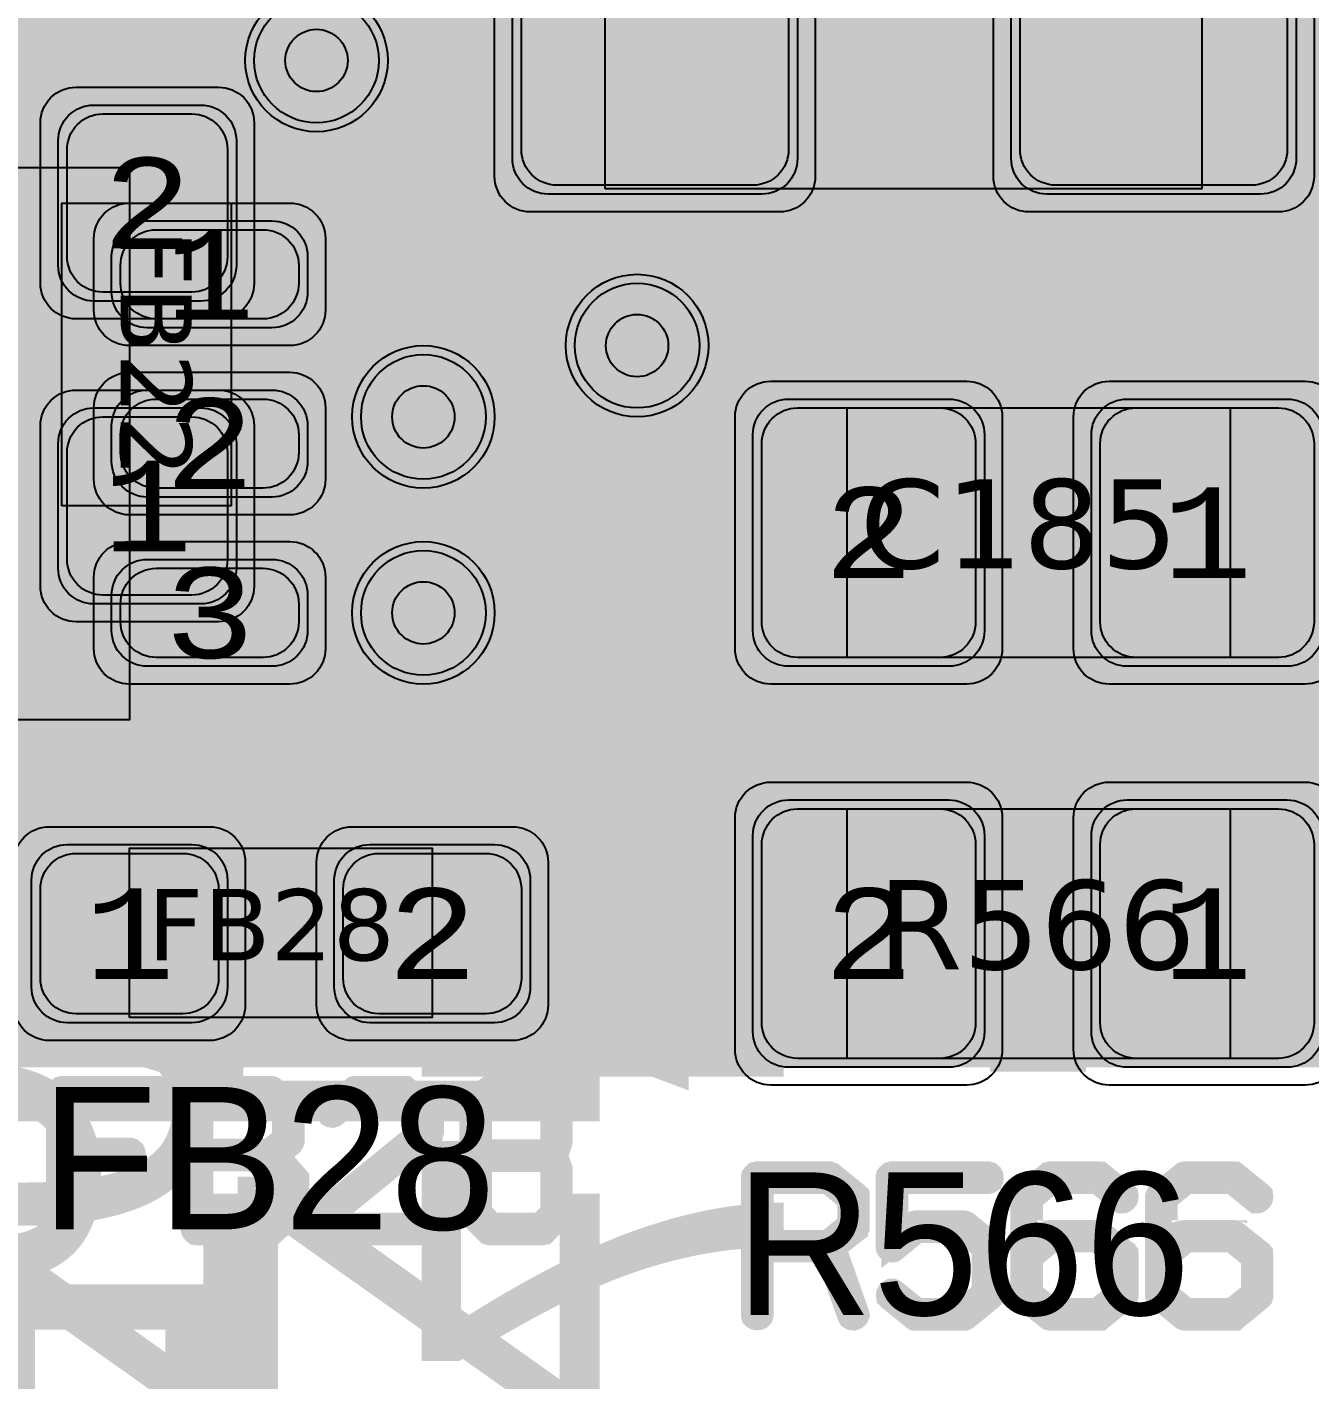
# Model space of a CAD drawing. Extents: x -28 to 199, y -61 to 255.
# Drawn here: x 154.07 to 161.28, y 127.5 to 135.09 of the extents above; entities that cross this region are included whole.
import ezdxf
from ezdxf.enums import TextEntityAlignment as Align

# ---------------------------------------------------------------- set-up
doc = ezdxf.new("R2010")
doc.units = 0
doc.header["$MEASUREMENT"] = 0
for name, color, linetype in [('ASSEMBLY_OUTLINES_BTM', 191, 'CONTINUOUS'), ('ASSEMBLY_OUTLINES_TOP', 102, 'CONTINUOUS'), ('ASSEMBLY_PART_NUMBERS_BTM', 191, 'CONTINUOUS'), ('ASSEMBLY_PART_NUMBERS_TOP', 102, 'CONTINUOUS'), ('ASSEMBLY_REF_DES_TOP', 102, 'CONTINUOUS'), ('DRILL_DRAWING', 21, 'CONTINUOUS'), ('GENERATED_SILKSCREEN_BTM', 255, 'CONTINUOUS'), ('GENERATED_SILKSCREEN_TOP', 140, 'CONTINUOUS'), ('PART_PADS_SMD_BTM', 10, 'CONTINUOUS'), ('PART_PADS_SMD_TOP', 150, 'CONTINUOUS'), ('PIN_NUMBERS_BTM', 8, 'CONTINUOUS'), ('PIN_NUMBERS_TOP', 8, 'CONTINUOUS'), ('PLACEMENT_OUTLINES_BTM', 222, 'CONTINUOUS'), ('PLACEMENT_OUTLINES_TOP', 130, 'CONTINUOUS'), ('PLANE_SHAPES_LAYER_2', 230, 'CONTINUOUS'), ('PLANE_SHAPES_LAYER_3', 81, 'CONTINUOUS'), ('SILKSCREEN_OUTLINES_BTM', 211, 'CONTINUOUS'), ('SILKSCREEN_OUTLINES_TOP', 150, 'CONTINUOUS'), ('SILKSCREEN_REF_DES_TOP', 150, 'CONTINUOUS'), ('SOLDERMASK_PADS_BTM', 12, 'CONTINUOUS'), ('SOLDERMASK_PADS_TOP', 180, 'CONTINUOUS'), ('SOLDERPASTE_PADS_BTM', 12, 'CONTINUOUS'), ('SOLDERPASTE_PADS_TOP', 180, 'CONTINUOUS'), ('TRACES_LAYER_2', 230, 'CONTINUOUS'), ('TRACES_LAYER_3', 81, 'CONTINUOUS'), ('TRACES_LAYER_BOTTOM', 10, 'CONTINUOUS'), ('TRACES_LAYER_TOP', 150, 'CONTINUOUS'), ('VIA_HOLES_LAYER_2', 30, 'CONTINUOUS'), ('VIA_HOLES_LAYER_3', 30, 'CONTINUOUS'), ('VIA_HOLES_LAYER_BOTTOM', 30, 'CONTINUOUS'), ('VIA_HOLES_LAYER_TOP', 30, 'CONTINUOUS'), ('VIA_PADS_LAYER_2', 230, 'CONTINUOUS'), ('VIA_PADS_LAYER_3', 81, 'CONTINUOUS'), ('VIA_PADS_LAYER_BOTTOM', 10, 'CONTINUOUS'), ('VIA_PADS_LAYER_TOP', 150, 'CONTINUOUS')]:
    doc.layers.add(name, color=color, linetype=linetype)
doc.styles.add('COURIER_NEW', font='COUR.TTF')
doc.styles.add('VERDANA', font='verdana.TTF')
doc.styles.add('VERIBEST_GERBER_0', font='txt')

msp = doc.modelspace()

# ---------------------------------------------------------------- hatches: boundary and pattern name
at = {"layer": 'PLANE_SHAPES_LAYER_2'}
h = msp.add_hatch(color=256, dxfattribs=at)
h.paths.add_polyline_path([(169.5, 129.25), (149.5, 129.25), (142.25, 122), (142.25, 90.5), (147.5, 90.5), (147.5, 80), (154, 80), (154, 69.25), (131.75, 69.25), (131.75, 73.25), (121.25, 73.25), (121.25, 81), (110.5, 81), (110.5, 125.75), (106.5, 125.75), (106.5, 128.75), (93.5, 128.75), (93.5, 120.25), (91.75, 120.25), (91.75, 121.5), (80, 121.5), (80, 118.25), (73.25, 118.25), (73.25, 124.5), (67.5, 124.5), (67.5, 128), (57.75, 128), (57.75, 120.25), (55.25, 120.25), (55.25, 121.5), (47.5, 121.5), (47.5, 119), (35, 119), (35, 134.75), (32.75, 134.75), (32.75, 159.75), (29.25, 159.75), (29.25, 175.25), (22.5, 175.25), (22.5, 195.25), (17.25, 195.25), (17.25, 198), (22.5, 198), (22.5, 216.5), (40.25, 216.5), (40.25, 235.5), (54.5, 235.5), (54.5, 254), (87.25, 254), (87.25, 236.25), (86.25, 236.25), (86.25, 228.75), (81, 228.75), (81, 218.75), (95.25, 218.75), (95.25, 194.5), (87, 194.5), (87, 172), (131.1, 172), (131.1, 208.75), (115.5, 208.75), (115.5, 213.75), (106.75, 213.75), (106.75, 218.75), (110.25, 222.25), (110.25, 226.25), (142.5, 226.25), (142.5, 221.5), (160.5, 221.5), (160.5, 240.75), (169.5, 240.75)])
h.paths.add_polyline_path([(35.5, 149.5), (41.75, 149.5), (41.75, 152), (39.25, 152), (39.25, 154), (37.75, 154), (37.75, 152), (35.5, 152)], flags=16)
h.paths.add_polyline_path([(37.5, 125.75), (37.5, 128.75), (42.75, 128.75), (42.75, 125.75)], flags=16)
h.paths.add_polyline_path([(52, 127.75), (52, 130.75), (54.25, 130.75), (54.25, 127.75)], flags=16)
h.paths.add_polyline_path([(50.75, 219.5), (50.75, 226.5), (71.75, 226.5), (71.75, 219.5)], flags=16)
h.paths.add_polyline_path([(66.5, 150.75), (66.5, 177.5), (72.25, 177.5), (72.25, 150.75)], flags=16)
h.paths.add_polyline_path([(47.25, 185.25), (73, 185.25), (73, 188.25), (70.25, 188.25), (70.25, 191), (47.25, 191)], flags=16)
h.paths.add_polyline_path([(84.5, 208), (84.5, 212.75), (85, 212.75), (85, 208)], flags=16)
h.paths.add_polyline_path([(61.5, 137.25), (87.75, 137.25), (87.75, 140.5), (84.75, 140.5), (84.75, 143), (61.5, 143)], flags=16)
h.paths.add_polyline_path([(88.75, 127), (88.75, 130), (91, 130), (91, 127)], flags=16)
h.paths.add_polyline_path([(85.5, 130.25), (85.5, 132.5), (91, 132.5), (91, 130.25)], flags=16)
h.paths.add_polyline_path([(108.75, 142.25), (135.75, 142.25), (135.75, 145.75), (132.25, 145.75), (132.25, 149), (108.75, 149)], flags=16)
h.paths.add_polyline_path([(114.25, 126.75), (140.75, 126.75), (140.75, 129.75), (137.25, 129.75), (137.25, 133), (114.25, 133)], flags=16)
h.paths.add_polyline_path([(155.25, 180.25), (166.25, 180.25), (166.25, 186.25), (152.25, 186.25), (152.25, 183), (155.25, 183)], flags=16)
at = {"layer": 'PLANE_SHAPES_LAYER_3'}
h = msp.add_hatch(color=256, dxfattribs=at)
h.paths.add_polyline_path([(169.5, 129.25), (149.5, 129.25), (142.25, 122), (142.25, 90.5), (147.5, 90.5), (147.5, 80), (154, 80), (154, 69.25), (131.75, 69.25), (131.75, 73.25), (121.25, 73.25), (121.25, 81), (110.5, 81), (110.5, 125.75), (106.5, 125.75), (106.5, 128.75), (93.5, 128.75), (93.5, 120.25), (91.75, 120.25), (91.75, 121.5), (80, 121.5), (80, 118.25), (73.25, 118.25), (73.25, 124.5), (67.5, 124.5), (67.5, 127.75), (58.25, 127.75), (58.25, 130.25), (88.75, 130.25), (88.75, 127), (91, 127), (91, 132.5), (55, 132.5), (55, 131.25), (52, 131.25), (52, 127.75), (55, 127.75), (55, 127.25), (57.75, 127.25), (57.75, 120.25), (55.25, 120.25), (55.25, 121.5), (47.5, 121.5), (47.5, 119), (35, 119), (35, 134.75), (32.75, 134.75), (32.75, 159.75), (29.25, 159.75), (29.25, 175.25), (22.5, 175.25), (22.5, 195.25), (17.25, 195.25), (17.25, 198), (22.5, 198), (22.5, 216.5), (40.25, 216.5), (40.25, 235.5), (54.5, 235.5), (54.5, 254), (87.25, 254), (87.25, 236.25), (86.25, 236.25), (86.25, 228.75), (81, 228.75), (81, 218.75), (95.25, 218.75), (95.25, 194.5), (87, 194.5), (87, 172), (131.1, 172), (131.1, 208.75), (115.5, 208.75), (115.5, 213.75), (106.75, 213.75), (106.75, 218.75), (110.25, 222.25), (110.25, 226.25), (142.5, 226.25), (142.5, 221.5), (160.5, 221.5), (160.5, 240.75), (169.5, 240.75)])
h.paths.add_polyline_path([(35.5, 149.5), (41.75, 149.5), (41.75, 152), (39.25, 152), (39.25, 154), (37.75, 154), (37.75, 152), (35.5, 152)], flags=16)
h.paths.add_polyline_path([(37.5, 125.75), (37.5, 128.75), (42.75, 128.75), (42.75, 125.75)], flags=16)
h.paths.add_polyline_path([(50.75, 219.5), (50.75, 226.5), (71.75, 226.5), (71.75, 219.5)], flags=16)
h.paths.add_polyline_path([(66.5, 150.75), (66.5, 177.5), (72.25, 177.5), (72.25, 150.75)], flags=16)
h.paths.add_polyline_path([(47.25, 185.25), (73, 185.25), (73, 188.25), (70.25, 188.25), (70.25, 191), (47.25, 191)], flags=16)
h.paths.add_polyline_path([(84.5, 208), (84.5, 212.75), (85, 212.75), (85, 208)], flags=16)
h.paths.add_polyline_path([(61.5, 137.25), (87.75, 137.25), (87.75, 140.5), (84.75, 140.5), (84.75, 143), (61.5, 143)], flags=16)
h.paths.add_polyline_path([(108.75, 142.25), (135.75, 142.25), (135.75, 145.75), (132.25, 145.75), (132.25, 149), (108.75, 149)], flags=16)
h.paths.add_polyline_path([(114.25, 126.75), (140.75, 126.75), (140.75, 129.75), (137.25, 129.75), (137.25, 133), (114.25, 133)], flags=16)
h.paths.add_polyline_path([(155.25, 180.25), (166.25, 180.25), (166.25, 186.25), (152.25, 186.25), (152.25, 183), (155.25, 183)], flags=16)
at = {"layer": 'VIA_HOLES_LAYER_2'}
h = msp.add_hatch(color=256, dxfattribs=at)
edge = h.paths.add_edge_path()
edge.add_arc((155.7, 134.9), 0.175, 0, 360)
h = msp.add_hatch(color=256, dxfattribs=at)
edge = h.paths.add_edge_path()
edge.add_arc((157.5, 133.3), 0.175, 0, 360)
h = msp.add_hatch(color=256, dxfattribs=at)
edge = h.paths.add_edge_path()
edge.add_arc((156.3, 132.9), 0.175, 0, 360)
h = msp.add_hatch(color=256, dxfattribs=at)
edge = h.paths.add_edge_path()
edge.add_arc((156.3, 131.8), 0.175, 0, 360)
at = {"layer": 'VIA_HOLES_LAYER_3'}
h = msp.add_hatch(color=256, dxfattribs=at)
edge = h.paths.add_edge_path()
edge.add_arc((155.7, 134.9), 0.175, 0, 360)
h = msp.add_hatch(color=256, dxfattribs=at)
edge = h.paths.add_edge_path()
edge.add_arc((157.5, 133.3), 0.175, 0, 360)
h = msp.add_hatch(color=256, dxfattribs=at)
edge = h.paths.add_edge_path()
edge.add_arc((156.3, 132.9), 0.175, 0, 360)
h = msp.add_hatch(color=256, dxfattribs=at)
edge = h.paths.add_edge_path()
edge.add_arc((156.3, 131.8), 0.175, 0, 360)
at = {"layer": 'VIA_HOLES_LAYER_BOTTOM'}
h = msp.add_hatch(color=256, dxfattribs=at)
edge = h.paths.add_edge_path()
edge.add_arc((155.7, 134.9), 0.175, 0, 360)
h = msp.add_hatch(color=256, dxfattribs=at)
edge = h.paths.add_edge_path()
edge.add_arc((157.5, 133.3), 0.175, 0, 360)
h = msp.add_hatch(color=256, dxfattribs=at)
edge = h.paths.add_edge_path()
edge.add_arc((156.3, 132.9), 0.175, 0, 360)
h = msp.add_hatch(color=256, dxfattribs=at)
edge = h.paths.add_edge_path()
edge.add_arc((156.3, 131.8), 0.175, 0, 360)
at = {"layer": 'VIA_HOLES_LAYER_TOP'}
h = msp.add_hatch(color=256, dxfattribs=at)
edge = h.paths.add_edge_path()
edge.add_arc((155.7, 134.9), 0.175, 0, 360)
h = msp.add_hatch(color=256, dxfattribs=at)
edge = h.paths.add_edge_path()
edge.add_arc((157.5, 133.3), 0.175, 0, 360)
h = msp.add_hatch(color=256, dxfattribs=at)
edge = h.paths.add_edge_path()
edge.add_arc((156.3, 132.9), 0.175, 0, 360)
h = msp.add_hatch(color=256, dxfattribs=at)
edge = h.paths.add_edge_path()
edge.add_arc((156.3, 131.8), 0.175, 0, 360)

# ---------------------------------------------------------------- linework, layer by layer
at = {"layer": 'ASSEMBLY_OUTLINES_BTM', "const_width": 0.1}
msp.add_lwpolyline([(152.85, 131.2), (152.85, 134.3), (154.65, 134.3), (154.65, 131.2)], close=True, dxfattribs=at)
at = {"layer": 'ASSEMBLY_OUTLINES_TOP'}
for points in [[(157.32, 134.18), (157.32, 136.82), (160.67, 136.82), (160.67, 134.18)], [(154.27, 132.4), (154.27, 134.1), (155.22, 134.1), (155.22, 132.4)], [(158.68, 131.55), (158.68, 132.95), (160.83, 132.95), (160.83, 131.55)], [(158.68, 129.3), (158.68, 130.7), (160.83, 130.7), (160.83, 129.3)], [(154.65, 129.53), (154.65, 130.48), (156.35, 130.48), (156.35, 129.53)]]:
    msp.add_lwpolyline(points, close=True, dxfattribs=at)
at = {"layer": 'GENERATED_SILKSCREEN_BTM', "const_width": 0.15}
for points in [[(154.650005, 134.056176, 9.7912e-06), (154.649995, 134.056172), (154.649995, 134.299995), (152.850005, 134.299995), (152.850005, 134.056172, 9.7912e-06), (152.849995, 134.056176), (152.849995, 134.3, -0.4142135624), (152.85, 134.300005), (154.65, 134.300005, -0.4142135624), (154.650005, 134.3), (154.650005, 134.056176)], [(154.650005, 133.106176, 9.7912e-06), (154.649995, 133.106172), (154.649995, 133.343828, 9.7912e-06), (154.650005, 133.343824), (154.650005, 133.106176)], [(154.650005, 132.156176, 9.7912e-06), (154.649995, 132.156172), (154.649995, 132.393828, 9.7912e-06), (154.650005, 132.393824), (154.650005, 132.156176)], [(154.650005, 131.2, -0.4142135624), (154.65, 131.199995), (153.643628, 131.199995, 1.74895e-05), (153.6436, 131.200005), (154.649995, 131.200005), (154.649995, 131.443828, 9.7912e-06), (154.650005, 131.443824), (154.650005, 131.2)]]:
    msp.add_lwpolyline(points, format="xyb", dxfattribs=at)
at = {"layer": 'GENERATED_SILKSCREEN_TOP', "const_width": 0.15}
for points in [[(159.583844, 134.179995), (158.416156, 134.179995, 1.1642e-05), (158.416164, 134.180005), (159.583836, 134.180005, 1.1642e-05), (159.583844, 134.179995)], [(154.270005, 132.957911, 1.22306e-05), (154.269995, 132.957902), (154.269995, 133.542098, 1.22306e-05), (154.270005, 133.542089), (154.270005, 132.957911)], [(155.220005, 132.966156, 1.1642e-05), (155.219995, 132.966164), (155.219995, 133.533836, 1.1642e-05), (155.220005, 133.533844), (155.220005, 132.966156)], [(160.019515, 132.950005, 1.10969e-05), (160.019508, 132.949995), (159.480492, 132.949995, 1.10969e-05), (159.480485, 132.950005), (160.019515, 132.950005)], [(160.019515, 131.549995), (159.480485, 131.549995, 1.10969e-05), (159.480492, 131.550005), (160.019508, 131.550005, 1.10969e-05), (160.019515, 131.549995)], [(160.019515, 130.700005, 1.10969e-05), (160.019508, 130.699995), (159.480492, 130.699995, 1.10969e-05), (159.480485, 130.700005), (160.019515, 130.700005)], [(155.792098, 130.480005, 1.22306e-05), (155.792089, 130.479995), (155.207911, 130.479995, 1.22306e-05), (155.207902, 130.480005), (155.792098, 130.480005)], [(155.783844, 129.529995), (155.216156, 129.529995, 1.1642e-05), (155.216164, 129.530005), (155.783836, 129.530005, 1.1642e-05), (155.783844, 129.529995)], [(160.019515, 129.299995), (159.480485, 129.299995, 1.10969e-05), (159.480492, 129.300005), (160.019508, 129.300005, 1.10969e-05), (160.019515, 129.299995)]]:
    msp.add_lwpolyline(points, format="xyb", dxfattribs=at)
for points in [[(154.8128, 129.0936), (154.8184, 129.0952), (154.8232, 129.0984), (154.8256, 129.104), (154.8264, 129.1096), (154.8256, 129.116), (154.8232, 129.1208), (154.8184, 129.1248), (154.8128, 129.1264), (154.2728, 129.1264), (154.2672, 129.1248), (154.2624, 129.1208), (154.2584, 129.116), (154.2568, 129.1104), (154.2568, 128.3424), (154.2584, 128.3368), (154.2624, 128.332), (154.2672, 128.3296), (154.2728, 128.3288), (154.2792, 128.3296), (154.2848, 128.332), (154.2888, 128.3368), (154.2904, 128.3424), (154.2904, 128.7464), (154.6528, 128.7464), (154.6584, 128.7472), (154.6632, 128.7512), (154.6656, 128.7568), (154.6664, 128.7624), (154.6656, 128.768), (154.6632, 128.7736), (154.6584, 128.7776), (154.6528, 128.7792), (154.2904, 128.7792), (154.2904, 129.0936), (154.8128, 129.0936)], [(155.5584, 129.0064), (155.4552, 129.1208), (155.4496, 129.1248), (155.444, 129.1264), (155.0288, 129.1264), (155.0232, 129.1248), (155.0184, 129.1208), (155.0144, 129.116), (155.0128, 129.1104), (155.0128, 128.7608), (155.0128, 128.7584), (155.0128, 128.756), (155.0128, 128.3424), (155.0144, 128.3368), (155.0184, 128.3312), (155.0232, 128.3272), (155.0288, 128.3264), (155.4488, 128.3264), (155.58, 128.4408), (155.5832, 128.4456), (155.5848, 128.452), (155.5848, 128.6232), (155.4672, 128.756), (155.5512, 128.8232), (155.5536, 128.8264), (155.556, 128.8304), (155.5576, 128.8344), (155.5584, 128.8368), (155.5584, 129.0064)], [(155.0464, 129.0936), (155.436, 129.0936), (155.5256, 128.9936), (155.5256, 128.8456), (155.4368, 128.7744), (155.0464, 128.7744), (155.0464, 129.0936)], [(156.2008, 129.1232), (156.3352, 129.0136), (156.3376, 129.0096), (156.3384, 129.0064), (156.34, 129.004), (156.3408, 129.0008), (156.3408, 128.8912), (156.34, 128.888), (156.3384, 128.8832), (156.3376, 128.8792), (156.3352, 128.8776), (155.8024, 128.4448), (155.8024, 128.3592), (156.3248, 128.3592), (156.3304, 128.3576), (156.3352, 128.3544), (156.3376, 128.3488), (156.3384, 128.3424), (156.3376, 128.3368), (156.3352, 128.3312), (156.3304, 128.328), (156.3248, 128.3264), (155.7856, 128.3264), (155.7792, 128.328), (155.7752, 128.332), (155.7712, 128.336), (155.7696, 128.3424), (155.7696, 128.452), (155.7704, 128.4544), (155.772, 128.46), (155.7736, 128.4624), (155.7752, 128.464), (155.7768, 128.4656), (156.3088, 128.8992), (156.3088, 128.9928), (156.184, 129.0936), (155.9256, 129.0936), (155.7952, 128.9872), (155.7896, 128.9856), (155.784, 128.9864), (155.7792, 128.9888), (155.776, 128.9936), (155.7728, 128.9984), (155.772, 129.004), (155.772, 129.0072), (155.7728, 129.0096), (155.7768, 129.0136), (155.9112, 129.1232), (155.9144, 129.124), (155.9168, 129.1248), (155.9176, 129.1256), (155.9208, 129.1264), (156.1904, 129.1264), (156.1936, 129.1256), (156.1944, 129.1256), (156.1952, 129.1248), (156.1976, 129.124), (156.2008, 129.1232)], [(157.0624, 128.8312), (157.0368, 128.7544), (157.0624, 128.6776), (157.0624, 128.6752), (157.0632, 128.672), (157.0632, 128.4248), (157.0632, 128.4224), (157.0624, 128.42), (157.0616, 128.4168), (157.0584, 128.4136), (156.9784, 128.3312), (156.9752, 128.328), (156.9704, 128.3272), (156.9672, 128.3264), (156.6736, 128.3264), (156.6712, 128.3264), (156.6688, 128.3272), (156.6656, 128.328), (156.6624, 128.3312), (156.5824, 128.4136), (156.5792, 128.4168), (156.5776, 128.42), (156.5776, 128.4248), (156.5776, 128.672), (156.5776, 128.6752), (156.5776, 128.6768), (156.5784, 128.6776), (156.604, 128.7544), (156.5784, 128.8312), (156.5776, 128.832), (156.5776, 128.8368), (156.5776, 129.0288), (156.5776, 129.032), (156.5792, 129.036), (156.5824, 129.04), (156.6624, 129.1224), (156.6656, 129.1248), (156.6688, 129.1256), (156.6712, 129.1264), (156.6736, 129.1264), (156.9672, 129.1264), (156.9704, 129.1256), (156.9752, 129.1248), (156.9784, 129.1224), (157.0584, 129.04), (157.0616, 129.0352), (157.0624, 129.032), (157.0632, 129.0288), (157.0632, 128.8368), (157.0632, 128.8336), (157.0624, 128.832), (157.0624, 128.8312)], [(156.6096, 129.02), (156.6096, 128.8384), (156.6312, 128.7696), (157.008, 128.7696), (157.0312, 128.8384), (157.0312, 129.02), (156.96, 129.0936), (156.6816, 129.0936), (156.6096, 129.02)], [(155.0464, 128.7416), (155.4352, 128.7416), (155.5528, 128.6096), (155.5528, 128.4592), (155.4368, 128.3592), (155.0464, 128.3592), (155.0464, 128.7416)], [(156.6096, 128.6688), (156.6096, 128.432), (156.6816, 128.3592), (156.96, 128.3592), (157.0312, 128.432), (157.0312, 128.6688), (157.008, 128.7376), (156.6312, 128.7376), (156.6096, 128.6688)], [(158.7244, 128.3424), (158.7268, 128.344), (158.7276, 128.348), (158.73, 128.352), (158.73, 128.356), (158.73, 128.5208), (158.73, 128.5248), (158.7276, 128.5272), (158.7276, 128.5296), (158.7268, 128.5304), (158.726, 128.5312), (158.7244, 128.5328), (158.5884, 128.6432), (158.5844, 128.6448), (158.5812, 128.6456), (158.578, 128.6464), (158.1748, 128.6464), (158.1676, 128.6448), (158.1628, 128.6408), (158.1588, 128.636), (158.1572, 128.6304), (158.1572, 127.8624), (158.1588, 127.856), (158.1628, 127.852), (158.1676, 127.8496), (158.1732, 127.8488), (158.1796, 127.8496), (158.1852, 127.852), (158.1892, 127.856), (158.1908, 127.8624), (158.1908, 128.2304), (158.5668, 128.2304), (158.698, 127.8576), (158.7012, 127.852), (158.7068, 127.8488), (158.7132, 127.848), (158.718, 127.8496), (158.7228, 127.852), (158.7268, 127.856), (158.7292, 127.8616), (158.7276, 127.868), (158.5964, 128.2408), (158.7244, 128.3424)], [(159.0644, 128.3712), (159.0612, 128.3704), (159.0588, 128.3696), (159.0556, 128.368), (158.9468, 128.28), (158.9468, 128.6136), (159.4692, 128.6136), (159.4748, 128.6152), (159.4796, 128.6184), (159.482, 128.624), (159.4828, 128.6296), (159.482, 128.636), (159.4796, 128.6408), (159.4748, 128.6448), (159.4692, 128.6464), (158.9292, 128.6464), (158.9236, 128.6448), (158.9188, 128.6408), (158.9148, 128.636), (158.9132, 128.6304), (158.9132, 128.2456), (158.914, 128.24), (158.9164, 128.236), (158.9196, 128.2336), (158.9252, 128.232), (158.9292, 128.2304), (158.9324, 128.2296), (158.9364, 128.2304), (158.9396, 128.2328), (159.07, 128.3392), (159.3284, 128.3392), (159.4532, 128.2376), (159.4532, 127.98), (159.3284, 127.88), (159.07, 127.88), (158.9396, 127.9856), (158.934, 127.988), (158.9292, 127.988), (158.9244, 127.9848), (158.9196, 127.9808), (158.9164, 127.9752), (158.9156, 127.9696), (158.9164, 127.964), (158.9204, 127.96), (159.0556, 127.8496), (159.058, 127.848), (159.0612, 127.848), (159.0644, 127.8464), (159.334, 127.8464), (159.3364, 127.8464), (159.3372, 127.8472), (159.338, 127.8472), (159.3396, 127.848), (159.3412, 127.848), (159.3444, 127.8496), (159.4796, 127.96), (159.482, 127.9624), (159.4828, 127.964), (159.4844, 127.9688), (159.4852, 127.972), (159.4852, 128.2456), (159.4844, 128.2488), (159.4828, 128.2536), (159.4828, 128.2552), (159.482, 128.256), (159.4804, 128.2576), (159.4796, 128.2592), (159.3444, 128.368), (159.3404, 128.3696), (159.3372, 128.3704), (159.334, 128.3712), (159.0644, 128.3712)], [(160.1012, 128.6432), (160.2356, 128.5336), (160.2396, 128.5296), (160.2404, 128.5232), (160.2396, 128.5184), (160.238, 128.5144), (160.2356, 128.5112), (160.2316, 128.508), (160.2276, 128.5056), (160.2236, 128.5048), (160.2196, 128.5048), (160.2164, 128.5072), (160.0852, 128.6136), (159.826, 128.6136), (159.7028, 128.5128), (159.7028, 128.2256), (159.8116, 128.3144), (159.8148, 128.3152), (159.8164, 128.316), (159.8172, 128.316), (159.8172, 128.3168), (159.8212, 128.3176), (160.0908, 128.3176), (160.094, 128.3168), (160.094, 128.316), (160.0956, 128.316), (160.098, 128.3152), (160.1004, 128.3144), (160.2356, 128.2056), (160.2364, 128.2032), (160.238, 128.2024), (160.2388, 128.2016), (160.2388, 128.2), (160.2404, 128.1944), (160.2412, 128.192), (160.2412, 127.972), (160.2404, 127.968), (160.2388, 127.9648), (160.238, 127.9616), (160.2356, 127.9592), (160.1012, 127.8496), (160.0972, 127.848), (160.0964, 127.8472), (160.0948, 127.8472), (160.0932, 127.8464), (160.0924, 127.8464), (160.0908, 127.8464), (159.8212, 127.8464), (159.818, 127.8472), (159.8148, 127.848), (159.8116, 127.8496), (159.6772, 127.9592), (159.6756, 127.9608), (159.674, 127.9616), (159.6724, 127.964), (159.6708, 127.9696), (159.67, 127.972), (159.67, 128.5208), (159.6708, 128.5248), (159.6724, 128.528), (159.674, 128.5296), (159.6756, 128.5312), (159.6772, 128.5336), (159.8116, 128.6432), (159.8148, 128.644), (159.8172, 128.6448), (159.818, 128.6456), (159.8212, 128.6464), (160.0908, 128.6464), (160.094, 128.6456), (160.0948, 128.6456), (160.0956, 128.6448), (160.098, 128.644), (160.1012, 128.6432)], [(160.8572, 128.6432), (160.9916, 128.5336), (160.9956, 128.5296), (160.9964, 128.5232), (160.9956, 128.5184), (160.994, 128.5144), (160.9916, 128.5112), (160.9876, 128.508), (160.9836, 128.5056), (160.9796, 128.5048), (160.9756, 128.5048), (160.9724, 128.5072), (160.8412, 128.6136), (160.582, 128.6136), (160.4588, 128.5128), (160.4588, 128.2256), (160.5676, 128.3144), (160.5708, 128.3152), (160.5724, 128.316), (160.5732, 128.316), (160.5732, 128.3168), (160.5772, 128.3176), (160.8468, 128.3176), (160.85, 128.3168), (160.85, 128.316), (160.8516, 128.316), (160.854, 128.3152), (160.8564, 128.3144), (160.9916, 128.2056), (160.9924, 128.2032), (160.994, 128.2024), (160.9948, 128.2016), (160.9948, 128.2), (160.9964, 128.1944), (160.9972, 128.192), (160.9972, 127.972), (160.9964, 127.968), (160.9948, 127.9648), (160.994, 127.9616), (160.9916, 127.9592), (160.8572, 127.8496), (160.8532, 127.848), (160.8524, 127.8472), (160.8508, 127.8472), (160.8492, 127.8464), (160.8484, 127.8464), (160.8468, 127.8464), (160.5772, 127.8464), (160.574, 127.8472), (160.5708, 127.848), (160.5676, 127.8496), (160.4332, 127.9592), (160.4316, 127.9608), (160.43, 127.9616), (160.4284, 127.964), (160.4268, 127.9696), (160.426, 127.972), (160.426, 128.5208), (160.4268, 128.5248), (160.4284, 128.528), (160.43, 128.5296), (160.4316, 128.5312), (160.4332, 128.5336), (160.5676, 128.6432), (160.5708, 128.644), (160.5732, 128.6448), (160.574, 128.6456), (160.5772, 128.6464), (160.8468, 128.6464), (160.85, 128.6456), (160.8508, 128.6456), (160.8516, 128.6448), (160.854, 128.644), (160.8572, 128.6432)], [(158.1908, 128.6136), (158.5732, 128.6136), (158.698, 128.5128), (158.698, 128.364), (158.5732, 128.2624), (158.1908, 128.2624), (158.1908, 128.6136)], [(159.7028, 128.184), (159.7028, 127.98), (159.826, 127.8792), (160.0844, 127.8792), (160.2092, 127.98), (160.2092, 128.184), (160.0844, 128.2856), (159.826, 128.2856), (159.7028, 128.184)], [(160.4588, 128.184), (160.4588, 127.98), (160.582, 127.8792), (160.8404, 127.8792), (160.9652, 127.98), (160.9652, 128.184), (160.8404, 128.2856), (160.582, 128.2856), (160.4588, 128.184)]]:
    msp.add_lwpolyline(points, dxfattribs=at)
at = {"layer": 'PART_PADS_SMD_BTM'}
for points in [[(155.65, 133.6, -0.4142135624), (155.45, 133.4), (154.75, 133.4, -0.4142135624), (154.55, 133.6), (154.55, 133.8, -0.4142135624), (154.75, 134), (155.45, 134, -0.4142135624), (155.65, 133.8)], [(155.65, 132.65, -0.4142135624), (155.45, 132.45), (154.75, 132.45, -0.4142135624), (154.55, 132.65), (154.55, 132.85, -0.4142135624), (154.75, 133.05), (155.45, 133.05, -0.4142135624), (155.65, 132.85)], [(155.65, 131.7, -0.4142135624), (155.45, 131.5), (154.75, 131.5, -0.4142135624), (154.55, 131.7), (154.55, 131.9, -0.4142135624), (154.75, 132.1), (155.45, 132.1, -0.4142135624), (155.65, 131.9)]]:
    msp.add_lwpolyline(points, format="xyb", close=True, dxfattribs=at)
at = {"layer": 'PART_PADS_SMD_TOP'}
for points in [[(157, 134.15, -0.4142135624), (156.8, 134.35), (156.8, 136.65, -0.4142135624), (157, 136.85), (158.2, 136.85, -0.4142135624), (158.4, 136.65), (158.4, 134.35, -0.4142135624), (158.2, 134.15)], [(159.8, 134.15, -0.4142135624), (159.6, 134.35), (159.6, 136.65, -0.4142135624), (159.8, 136.85), (161, 136.85, -0.4142135624), (161.2, 136.65), (161.2, 134.35, -0.4142135624), (161, 134.15)], [(154.45, 133.55, -0.4142135624), (154.25, 133.75), (154.25, 134.45, -0.4142135624), (154.45, 134.65), (155.05, 134.65, -0.4142135624), (155.25, 134.45), (155.25, 133.75, -0.4142135624), (155.05, 133.55)], [(154.45, 131.85, -0.4142135624), (154.25, 132.05), (154.25, 132.75, -0.4142135624), (154.45, 132.95), (155.05, 132.95, -0.4142135624), (155.25, 132.75), (155.25, 132.05, -0.4142135624), (155.05, 131.85)], [(159.25, 133, -0.4142135624), (159.45, 132.8), (159.45, 131.7, -0.4142135624), (159.25, 131.5), (158.35, 131.5, -0.4142135624), (158.15, 131.7), (158.15, 132.8, -0.4142135624), (158.35, 133)], [(161.15, 133, -0.4142135624), (161.35, 132.8), (161.35, 131.7, -0.4142135624), (161.15, 131.5), (160.25, 131.5, -0.4142135624), (160.05, 131.7), (160.05, 132.8, -0.4142135624), (160.25, 133)], [(159.25, 130.75, -0.4142135624), (159.45, 130.55), (159.45, 129.45, -0.4142135624), (159.25, 129.25), (158.35, 129.25, -0.4142135624), (158.15, 129.45), (158.15, 130.55, -0.4142135624), (158.35, 130.75)], [(161.15, 130.75, -0.4142135624), (161.35, 130.55), (161.35, 129.45, -0.4142135624), (161.15, 129.25), (160.25, 129.25, -0.4142135624), (160.05, 129.45), (160.05, 130.55, -0.4142135624), (160.25, 130.75)], [(154.1, 130.3, -0.4142135624), (154.3, 130.5), (155, 130.5, -0.4142135624), (155.2, 130.3), (155.2, 129.7, -0.4142135624), (155, 129.5), (154.3, 129.5, -0.4142135624), (154.1, 129.7)], [(155.8, 130.3, -0.4142135624), (156, 130.5), (156.7, 130.5, -0.4142135624), (156.9, 130.3), (156.9, 129.7, -0.4142135624), (156.7, 129.5), (156, 129.5, -0.4142135624), (155.8, 129.7)]]:
    msp.add_lwpolyline(points, format="xyb", close=True, dxfattribs=at)
at = {"layer": 'PLACEMENT_OUTLINES_BTM'}
msp.add_lwpolyline([(152.85, 131.2), (152.85, 134.3), (154.65, 134.3), (154.65, 131.2)], close=True, dxfattribs=at)
at = {"layer": 'PLACEMENT_OUTLINES_TOP'}
for points in [[(157.32, 134.18), (157.32, 136.82), (160.67, 136.82), (160.67, 134.18)], [(154.27, 132.4), (154.27, 134.1), (155.22, 134.1), (155.22, 132.4)], [(158.68, 131.55), (158.68, 132.95), (160.83, 132.95), (160.83, 131.55)], [(158.68, 129.3), (158.68, 130.7), (160.83, 130.7), (160.83, 129.3)], [(154.65, 129.53), (154.65, 130.48), (156.35, 130.48), (156.35, 129.53)]]:
    msp.add_lwpolyline(points, close=True, dxfattribs=at)
at = {"layer": 'SILKSCREEN_OUTLINES_BTM'}
msp.add_lwpolyline([(152.85, 131.2), (152.85, 134.3), (154.65, 134.3), (154.65, 131.2)], close=True, dxfattribs=at)
at = {"layer": 'SILKSCREEN_OUTLINES_TOP'}
for points in [[(157.32, 134.18), (157.32, 136.82), (160.67, 136.82), (160.67, 134.18)], [(154.27, 132.4), (154.27, 134.1), (155.22, 134.1), (155.22, 132.4)], [(158.68, 131.55), (158.68, 132.95), (160.83, 132.95), (160.83, 131.55)], [(158.68, 129.3), (158.68, 130.7), (160.83, 130.7), (160.83, 129.3)], [(154.65, 129.53), (154.65, 130.48), (156.35, 130.48), (156.35, 129.53)]]:
    msp.add_lwpolyline(points, close=True, dxfattribs=at)
at = {"layer": 'SOLDERMASK_PADS_BTM'}
for points in [[(155.75, 133.5, -0.4142135624), (155.55, 133.3), (154.65, 133.3, -0.4142135624), (154.45, 133.5), (154.45, 133.9, -0.4142135624), (154.65, 134.1), (155.55, 134.1, -0.4142135624), (155.75, 133.9)], [(155.75, 132.55, -0.4142135624), (155.55, 132.35), (154.65, 132.35, -0.4142135624), (154.45, 132.55), (154.45, 132.95, -0.4142135624), (154.65, 133.15), (155.55, 133.15, -0.4142135624), (155.75, 132.95)], [(155.75, 131.6, -0.4142135624), (155.55, 131.4), (154.65, 131.4, -0.4142135624), (154.45, 131.6), (154.45, 132, -0.4142135624), (154.65, 132.2), (155.55, 132.2, -0.4142135624), (155.75, 132)]]:
    msp.add_lwpolyline(points, format="xyb", close=True, dxfattribs=at)
at = {"layer": 'SOLDERMASK_PADS_TOP'}
for points in [[(156.9, 134.05, -0.4142135624), (156.7, 134.25), (156.7, 136.75, -0.4142135624), (156.9, 136.95), (158.3, 136.95, -0.4142135624), (158.5, 136.75), (158.5, 134.25, -0.4142135624), (158.3, 134.05)], [(159.7, 134.05, -0.4142135624), (159.5, 134.25), (159.5, 136.75, -0.4142135624), (159.7, 136.95), (161.1, 136.95, -0.4142135624), (161.3, 136.75), (161.3, 134.25, -0.4142135624), (161.1, 134.05)], [(154.35, 133.45, -0.4142135624), (154.15, 133.65), (154.15, 134.55, -0.4142135624), (154.35, 134.75), (155.15, 134.75, -0.4142135624), (155.35, 134.55), (155.35, 133.65, -0.4142135624), (155.15, 133.45)], [(159.35, 133.1, -0.4142135624), (159.55, 132.9), (159.55, 131.6, -0.4142135624), (159.35, 131.4), (158.25, 131.4, -0.4142135624), (158.05, 131.6), (158.05, 132.9, -0.4142135624), (158.25, 133.1)], [(161.25, 133.1, -0.4142135624), (161.45, 132.9), (161.45, 131.6, -0.4142135624), (161.25, 131.4), (160.15, 131.4, -0.4142135624), (159.95, 131.6), (159.95, 132.9, -0.4142135624), (160.15, 133.1)], [(154.35, 131.75, -0.4142135624), (154.15, 131.95), (154.15, 132.85, -0.4142135624), (154.35, 133.05), (155.15, 133.05, -0.4142135624), (155.35, 132.85), (155.35, 131.95, -0.4142135624), (155.15, 131.75)], [(159.35, 130.85, -0.4142135624), (159.55, 130.65), (159.55, 129.35, -0.4142135624), (159.35, 129.15), (158.25, 129.15, -0.4142135624), (158.05, 129.35), (158.05, 130.65, -0.4142135624), (158.25, 130.85)], [(161.25, 130.85, -0.4142135624), (161.45, 130.65), (161.45, 129.35, -0.4142135624), (161.25, 129.15), (160.15, 129.15, -0.4142135624), (159.95, 129.35), (159.95, 130.65, -0.4142135624), (160.15, 130.85)], [(154, 130.4, -0.4142135624), (154.2, 130.6), (155.1, 130.6, -0.4142135624), (155.3, 130.4), (155.3, 129.6, -0.4142135624), (155.1, 129.4), (154.2, 129.4, -0.4142135624), (154, 129.6)], [(155.7, 130.4, -0.4142135624), (155.9, 130.6), (156.8, 130.6, -0.4142135624), (157, 130.4), (157, 129.6, -0.4142135624), (156.8, 129.4), (155.9, 129.4, -0.4142135624), (155.7, 129.6)]]:
    msp.add_lwpolyline(points, format="xyb", close=True, dxfattribs=at)
at = {"layer": 'SOLDERPASTE_PADS_BTM'}
for points in [[(155.6, 133.65, -0.4142135624), (155.4, 133.45), (154.8, 133.45, -0.4142135624), (154.6, 133.65), (154.6, 133.75, -0.4142135624), (154.8, 133.95), (155.4, 133.95, -0.4142135624), (155.6, 133.75)], [(155.6, 132.7, -0.4142135624), (155.4, 132.5), (154.8, 132.5, -0.4142135624), (154.6, 132.7), (154.6, 132.8, -0.4142135624), (154.8, 133), (155.4, 133, -0.4142135624), (155.6, 132.8)], [(155.6, 131.75, -0.4142135624), (155.4, 131.55), (154.8, 131.55, -0.4142135624), (154.6, 131.75), (154.6, 131.85, -0.4142135624), (154.8, 132.05), (155.4, 132.05, -0.4142135624), (155.6, 131.85)]]:
    msp.add_lwpolyline(points, format="xyb", close=True, dxfattribs=at)
at = {"layer": 'SOLDERPASTE_PADS_TOP'}
for points in [[(157.05, 134.2, -0.4142135624), (156.85, 134.4), (156.85, 136.6, -0.4142135624), (157.05, 136.8), (158.15, 136.8, -0.4142135624), (158.35, 136.6), (158.35, 134.4, -0.4142135624), (158.15, 134.2)], [(159.85, 134.2, -0.4142135624), (159.65, 134.4), (159.65, 136.6, -0.4142135624), (159.85, 136.8), (160.95, 136.8, -0.4142135624), (161.15, 136.6), (161.15, 134.4, -0.4142135624), (160.95, 134.2)], [(154.5, 133.6, -0.4142135624), (154.3, 133.8), (154.3, 134.4, -0.4142135624), (154.5, 134.6), (155, 134.6, -0.4142135624), (155.2, 134.4), (155.2, 133.8, -0.4142135624), (155, 133.6)], [(159.2, 132.95, -0.4142135624), (159.4, 132.75), (159.4, 131.75, -0.4142135624), (159.2, 131.55), (158.4, 131.55, -0.4142135624), (158.2, 131.75), (158.2, 132.75, -0.4142135624), (158.4, 132.95)], [(161.1, 132.95, -0.4142135624), (161.3, 132.75), (161.3, 131.75, -0.4142135624), (161.1, 131.55), (160.3, 131.55, -0.4142135624), (160.1, 131.75), (160.1, 132.75, -0.4142135624), (160.3, 132.95)], [(154.5, 131.9, -0.4142135624), (154.3, 132.1), (154.3, 132.7, -0.4142135624), (154.5, 132.9), (155, 132.9, -0.4142135624), (155.2, 132.7), (155.2, 132.1, -0.4142135624), (155, 131.9)], [(159.2, 130.7, -0.4142135624), (159.4, 130.5), (159.4, 129.5, -0.4142135624), (159.2, 129.3), (158.4, 129.3, -0.4142135624), (158.2, 129.5), (158.2, 130.5, -0.4142135624), (158.4, 130.7)], [(161.1, 130.7, -0.4142135624), (161.3, 130.5), (161.3, 129.5, -0.4142135624), (161.1, 129.3), (160.3, 129.3, -0.4142135624), (160.1, 129.5), (160.1, 130.5, -0.4142135624), (160.3, 130.7)], [(154.15, 130.25, -0.4142135624), (154.35, 130.45), (154.95, 130.45, -0.4142135624), (155.15, 130.25), (155.15, 129.75, -0.4142135624), (154.95, 129.55), (154.35, 129.55, -0.4142135624), (154.15, 129.75)], [(155.85, 130.25, -0.4142135624), (156.05, 130.45), (156.65, 130.45, -0.4142135624), (156.85, 130.25), (156.85, 129.75, -0.4142135624), (156.65, 129.55), (156.05, 129.55, -0.4142135624), (155.85, 129.75)]]:
    msp.add_lwpolyline(points, format="xyb", close=True, dxfattribs=at)
at = {"layer": 'TRACES_LAYER_2', "const_width": 0.254}
msp.add_lwpolyline([(155.7, 134.9), (155.7, 139), (151.2, 143.5)], dxfattribs=at)
at = {"layer": 'TRACES_LAYER_3', "const_width": 0.5}
for points in [[(131.6, 134.6), (132.554164, 134.6), (133.631164, 135.677), (146.256685, 135.677), (146.746, 135.187685), (146.746, 135.187682), (147.187682, 134.746), (147.812318, 134.746), (147.81232, 134.746002), (147.893271, 134.746002), (148.684551, 133.954722), (156.580506, 133.954722), (157.229648, 134.603864), (159.308063, 134.603864), (159.311927, 134.6), (161.9, 134.6)], [(149.5, 132.9), (156.3, 132.9)]]:
    msp.add_lwpolyline(points, dxfattribs=at)
at = {"layer": 'TRACES_LAYER_BOTTOM'}
for points, const_width in [([(163.9, 147.5), (163.228768, 146.828768), (163.178768, 146.828768), (163.178768, 146.778768), (162.974623, 146.574623), (162.974623, 143.290142), (165.006421, 141.258344), (165.006421, 139.080082), (155.626339, 129.7), (152.7, 129.7)], 0.5), ([(156.3, 132.9), (156.3, 133.65), (162.15, 139.5)], 0.35), ([(154.6, 135.75), (155.45, 134.9), (155.7, 134.9)], 0.35), ([(155.7, 134.9), (155.1, 134.3), (155.1, 133.7)], 0.35), ([(155.1, 133.7), (155.1, 132.75)], 0.35), ([(156.3, 131.8), (155.1, 131.8)], 0.35)]:
    msp.add_lwpolyline(points, dxfattribs=dict(at, const_width=const_width))
at = {"layer": 'TRACES_LAYER_TOP', "const_width": 0.35}
for points in [[(160.396788, 142), (156.425, 138.028212), (156.425, 134.125), (154.75, 132.45), (154.75, 132.4)], [(154.5, 136.4), (154.5, 135.573), (154.75, 135.323), (154.75, 134.1)], [(157.5, 133.3), (157.6, 133.4), (157.6, 135.5)], [(160.4, 135.5), (160.4, 134.95), (164.013275, 131.336725), (165.333275, 131.336725), (165.615, 131.055)], [(158.8, 132.25), (158.8, 132.35), (157.85, 133.3), (157.5, 133.3)], [(153.5, 130.8), (154.112709, 131.412709), (154.112709, 131.712709), (154.75, 132.35), (154.75, 132.4)], [(160.7, 132.25), (160.7, 130)], [(152.7, 129.7), (153.425, 129.7), (153.725, 130), (154.65, 130)], [(156.35, 130), (158.8, 130)], [(160.7, 130), (162.6125, 130), (162.6325, 129.98), (164.345, 129.98)]]:
    msp.add_lwpolyline(points, dxfattribs=at)
at = {"layer": 'VIA_HOLES_LAYER_2'}
for centre in [(155.7, 134.9), (157.5, 133.3), (156.3, 132.9), (156.3, 131.8)]:
    msp.add_circle(centre, 0.175, dxfattribs=at)
at = {"layer": 'VIA_HOLES_LAYER_3'}
for centre in [(155.7, 134.9), (157.5, 133.3), (156.3, 132.9), (156.3, 131.8)]:
    msp.add_circle(centre, 0.175, dxfattribs=at)
at = {"layer": 'VIA_HOLES_LAYER_BOTTOM'}
for centre in [(155.7, 134.9), (157.5, 133.3), (156.3, 132.9), (156.3, 131.8)]:
    msp.add_circle(centre, 0.175, dxfattribs=at)
at = {"layer": 'VIA_HOLES_LAYER_TOP'}
for centre in [(155.7, 134.9), (157.5, 133.3), (156.3, 132.9), (156.3, 131.8)]:
    msp.add_circle(centre, 0.175, dxfattribs=at)
at = {"layer": 'VIA_PADS_LAYER_2'}
for centre in [(155.7, 134.9), (157.5, 133.3), (156.3, 132.9), (156.3, 131.8)]:
    msp.add_circle(centre, 0.4, dxfattribs=at)
at = {"layer": 'VIA_PADS_LAYER_3'}
for centre in [(155.7, 134.9), (157.5, 133.3), (156.3, 132.9), (156.3, 131.8)]:
    msp.add_circle(centre, 0.4, dxfattribs=at)
at = {"layer": 'VIA_PADS_LAYER_BOTTOM'}
for centre in [(155.7, 134.9), (157.5, 133.3), (156.3, 132.9), (156.3, 131.8)]:
    msp.add_circle(centre, 0.35, dxfattribs=at)
at = {"layer": 'VIA_PADS_LAYER_TOP'}
for centre in [(155.7, 134.9), (157.5, 133.3), (156.3, 132.9), (156.3, 131.8)]:
    msp.add_circle(centre, 0.35, dxfattribs=at)

# ---------------------------------------------------------------- texts
at = {"layer": 'ASSEMBLY_PART_NUMBERS_BTM', "style": 'VERIBEST_GERBER_0', "text_generation_flag": 2}
for s, p in [('CL21B225KOFNNNE', (153.29, 156.75)), ('MMZ1608A182B', (158.79, 154.75)), ('ERJ-3EKF1022V', (154.79, 151.75)), ('CL10B104KB8SFNC', (153.04, 134.75)), ('SN74LVC1G08DBVR', (156.29, 132.75))]:
    msp.add_text(s, height=2.032, rotation=90, dxfattribs=at).set_placement(p, align=Align.TOP_LEFT)
msp.add_text('ERJ-3EKF6200V', height=2.032, dxfattribs=at).set_placement((163, 136.96), align=Align.TOP_LEFT)
at = {"layer": 'ASSEMBLY_PART_NUMBERS_TOP', "style": 'VERIBEST_GERBER_0'}
for s, p in [('GRM1885C1H102JA01D', (154.46, 150.25)), ('ERJ-3EKF10R7V', (157.79, 150.25)), ('MMZ1608A182B', (155.29, 133.25)), ('MMZ1608A182B', (157.29, 133.25))]:
    msp.add_text(s, height=2.032, rotation=270, dxfattribs=at).set_placement(p, align=Align.TOP_LEFT)
for s, p in [('CL21B106KOQNNNE', (159.75, 134.79)), ('CL10C010BB8NNNC', (143.25, 134.71)), ('ERJ-3GEY0R00V', (143.25, 133.21)), ('ERJ-14NF51R1U', (159, 132.96)), ('ERJ-6RQJ4R7V', (159.75, 132.54))]:
    msp.add_text(s, height=2.032, dxfattribs=at).set_placement(p, align=Align.TOP_LEFT)
at = {"layer": 'ASSEMBLY_REF_DES_TOP', "style": 'VERDANA'}
msp.add_text('FB22', height=0.4, rotation=270, dxfattribs=at).set_placement((155, 133.95), align=Align.TOP_LEFT)
for s, height, p in [('C185', 0.5, (158.75, 132.55)), ('R566', 0.5, (158.85, 130.3)), ('FB28', 0.4, (154.75, 130.25))]:
    msp.add_text(s, height=height, dxfattribs=at).set_placement(p, align=Align.TOP_LEFT)
at = {"layer": 'DRILL_DRAWING', "style": 'VERIBEST_GERBER_0'}
for p in [(155.7, 134.9), (161.9, 134.6), (157.5, 133.3), (156.3, 132.9), (156.3, 131.8), (153.5, 130.8)]:
    msp.add_text('A', height=2, dxfattribs=at).set_placement(p, align=Align.MIDDLE_CENTER)
at = {"layer": 'PIN_NUMBERS_BTM', "style": 'COURIER_NEW'}
for s, p in [('2', (154.75, 134.1)), ('1', (155.1, 133.7)), ('2', (155.1, 132.75)), ('1', (154.75, 132.4)), ('2', (158.8, 132.25)), ('1', (160.7, 132.25)), ('3', (155.1, 131.8)), ('1', (154.65, 130)), ('2', (156.35, 130)), ('2', (158.8, 130)), ('1', (160.7, 130))]:
    msp.add_text(s, height=0.508, dxfattribs=at).set_placement(p, align=Align.MIDDLE_CENTER)
at = {"layer": 'PIN_NUMBERS_TOP', "style": 'COURIER_NEW'}
for s, p in [('2', (154.75, 134.1)), ('1', (155.1, 133.7)), ('2', (155.1, 132.75)), ('1', (154.75, 132.4)), ('2', (158.8, 132.25)), ('1', (160.7, 132.25)), ('3', (155.1, 131.8)), ('1', (154.65, 130)), ('2', (156.35, 130)), ('2', (158.8, 130)), ('1', (160.7, 130))]:
    msp.add_text(s, height=0.508, dxfattribs=at).set_placement(p, align=Align.MIDDLE_CENTER)
at = {"layer": 'SILKSCREEN_REF_DES_TOP', "style": 'VERIBEST_GERBER_0'}
for s, p in [('FB28', (154.15, 129.14)), ('R566', (158.05, 128.66))]:
    msp.add_text(s, height=0.8, dxfattribs=at).set_placement(p, align=Align.TOP_LEFT)

doc.saveas('drawing.dxf')
